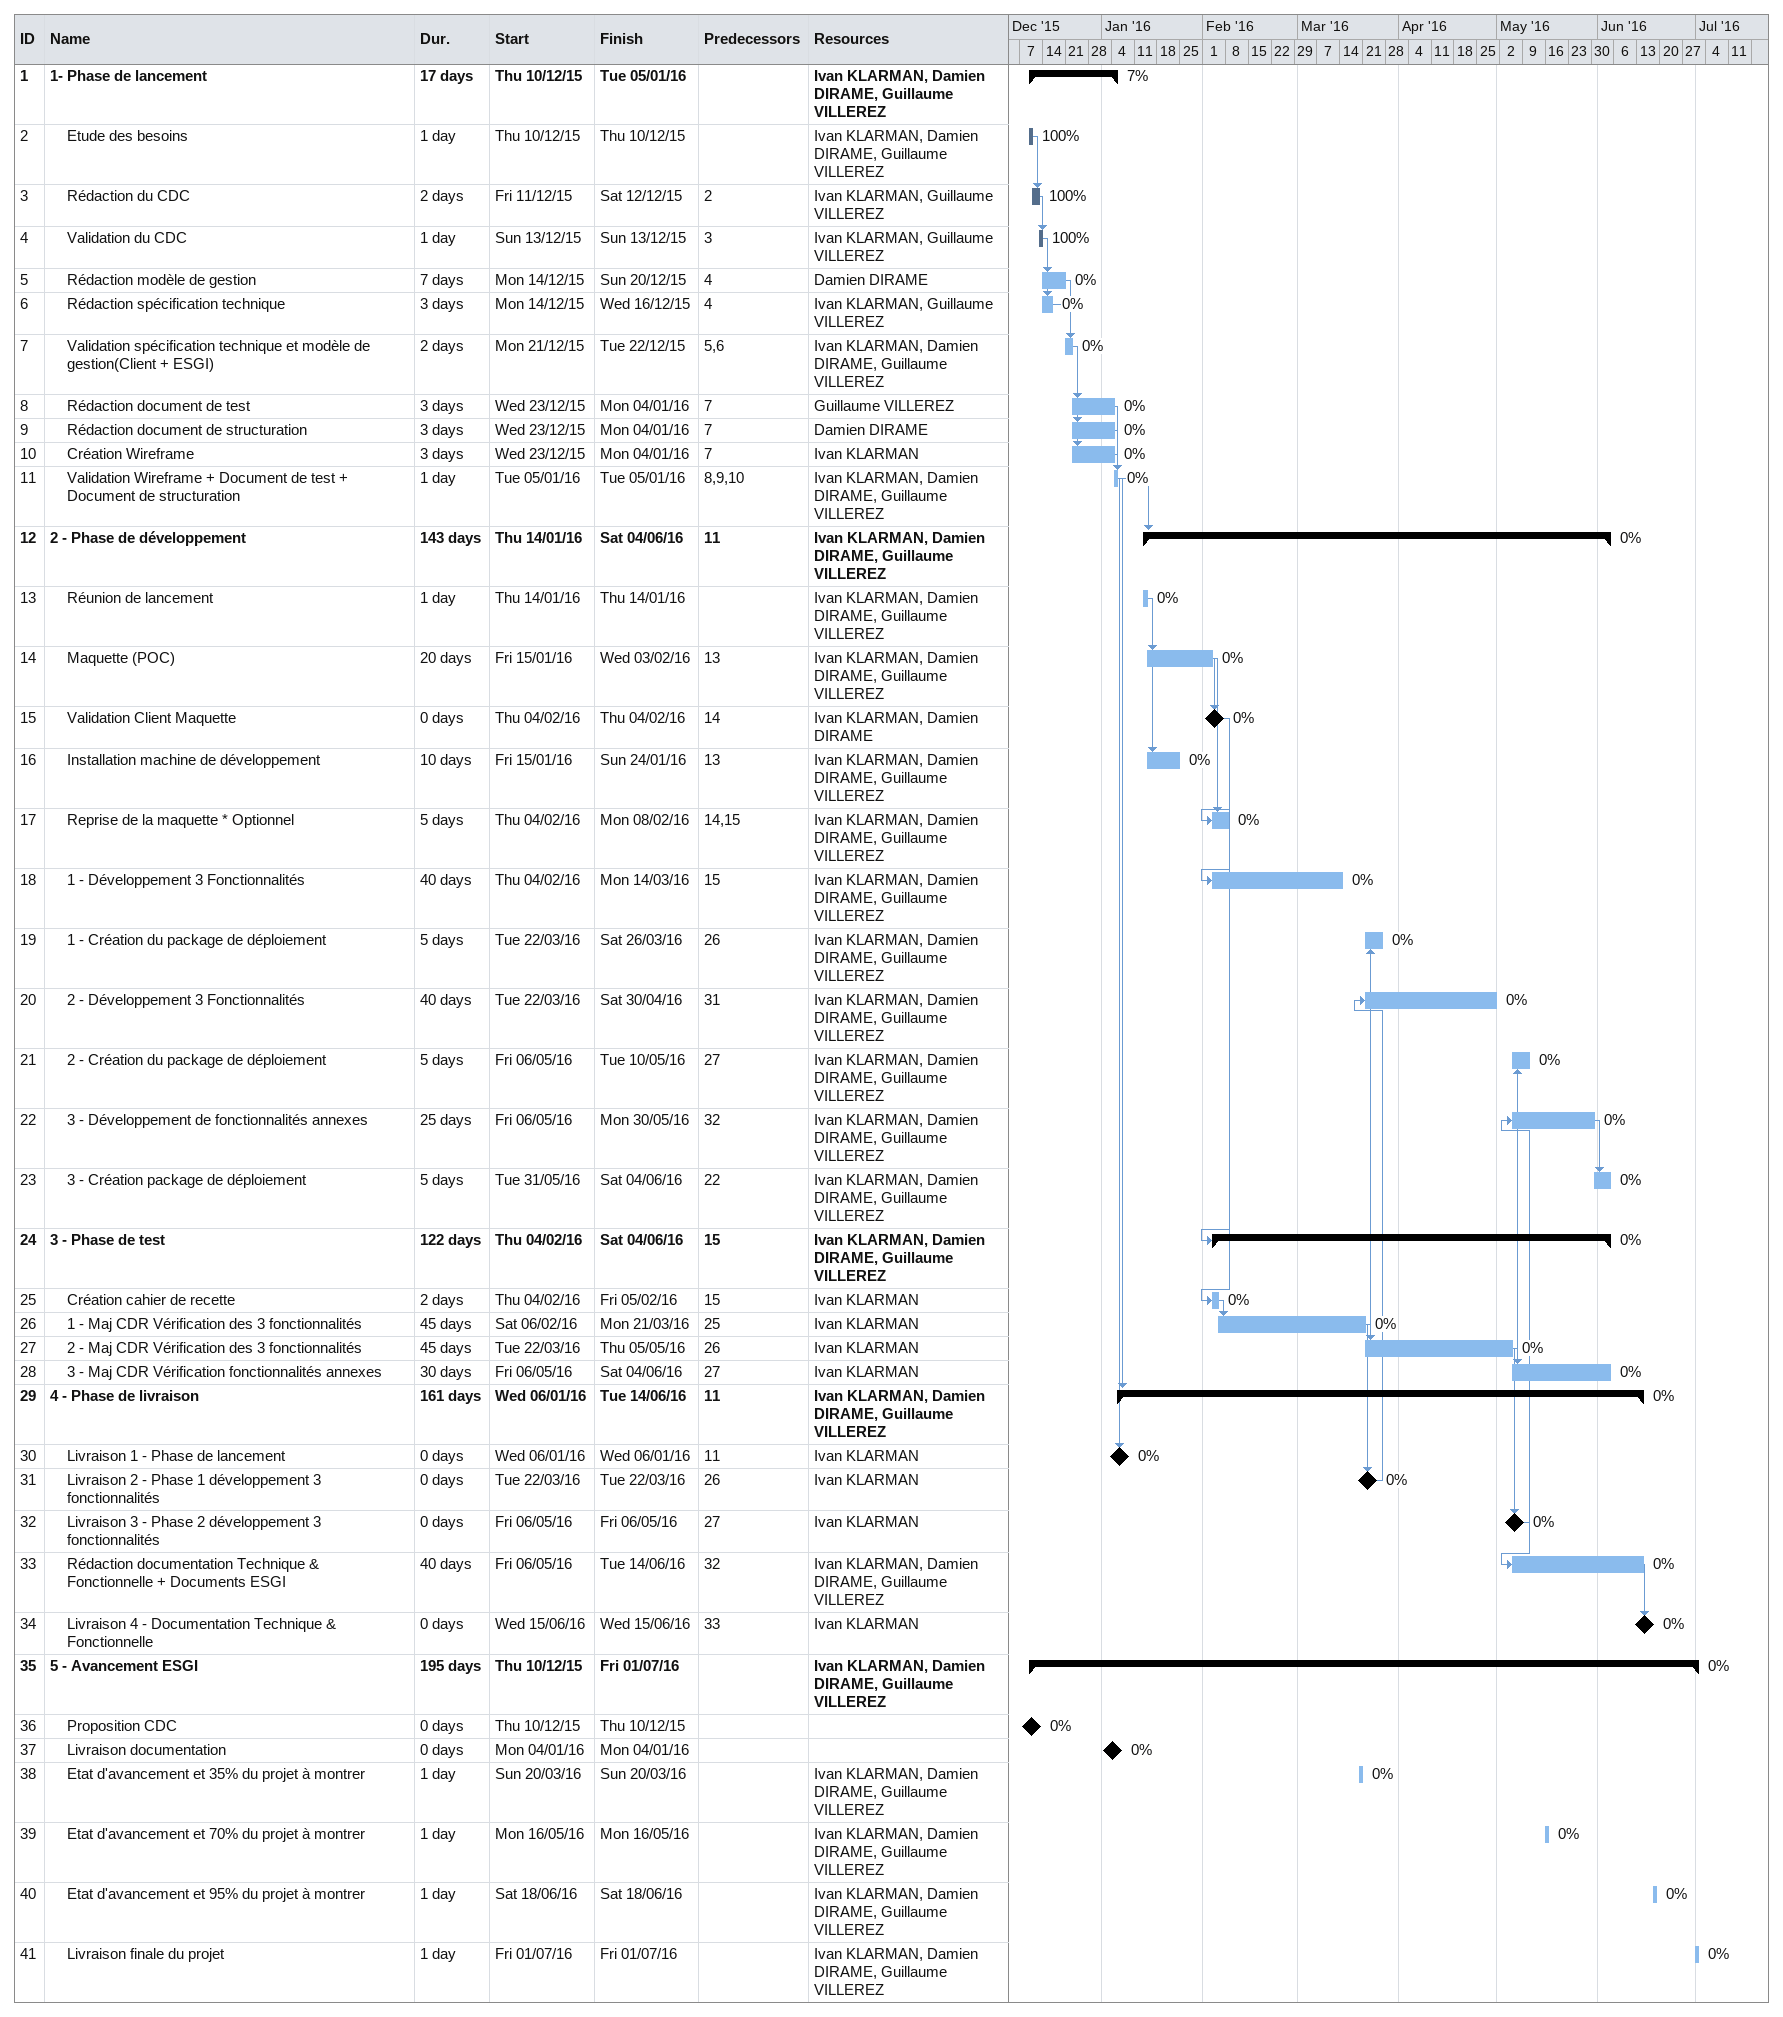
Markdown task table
| ID | Level | Task | Duration | Start | Finish | Predecessors | Resources | % complete |
|---|---|---|---|---|---|---|---|---|
| 1 | 1 | **1- Phase de lancement** | 17d | 2015-12-10 | 2016-01-05 |  | Ivan KLARMAN, Damien DIRAME, Guillaume VILLEREZ | 7 |
| 2 | 2 | Etude des besoins | 1d | 2015-12-10 | 2015-12-10 |  | Ivan KLARMAN, Damien DIRAME, Guillaume VILLEREZ | 100 |
| 3 | 2 | Rédaction du CDC | 2d | 2015-12-11 | 2015-12-12 | 2 | Ivan KLARMAN, Guillaume VILLEREZ | 100 |
| 4 | 2 | Validation du CDC | 1d | 2015-12-13 | 2015-12-13 | 3 | Ivan KLARMAN, Guillaume VILLEREZ | 100 |
| 5 | 2 | Rédaction modèle de gestion | 7d | 2015-12-14 | 2015-12-20 | 4 | Damien DIRAME | 0 |
| 6 | 2 | Rédaction spécification technique | 3d | 2015-12-14 | 2015-12-16 | 4 | Ivan KLARMAN, Guillaume VILLEREZ | 0 |
| 7 | 2 | Validation spécification technique et modèle de gestion(Client + ESGI) | 2d | 2015-12-21 | 2015-12-22 | 5, 6 | Ivan KLARMAN, Damien DIRAME, Guillaume VILLEREZ | 0 |
| 8 | 2 | Rédaction document de test | 3d | 2015-12-23 | 2016-01-04 | 7 | Guillaume VILLEREZ | 0 |
| 9 | 2 | Rédaction document de structuration | 3d | 2015-12-23 | 2016-01-04 | 7 | Damien DIRAME | 0 |
| 10 | 2 | Création Wireframe | 3d | 2015-12-23 | 2016-01-04 | 7 | Ivan KLARMAN | 0 |
| 11 | 2 | Validation Wireframe + Document de test + Document de structuration | 1d | 2016-01-05 | 2016-01-05 | 8, 9, 10 | Ivan KLARMAN, Damien DIRAME, Guillaume VILLEREZ | 0 |
| 12 | 1 | **2 - Phase de développement** | 143d | 2016-01-14 | 2016-06-04 | 11 | Ivan KLARMAN, Damien DIRAME, Guillaume VILLEREZ | 0 |
| 13 | 2 | Réunion de lancement | 1d | 2016-01-14 | 2016-01-14 |  | Ivan KLARMAN, Damien DIRAME, Guillaume VILLEREZ | 0 |
| 14 | 2 | Maquette (POC) | 20d | 2016-01-15 | 2016-02-03 | 13 | Ivan KLARMAN, Damien DIRAME, Guillaume VILLEREZ | 0 |
| 15 | 2 | Validation Client Maquette | 0d | 2016-02-04 | 2016-02-04 | 14 | Ivan KLARMAN, Damien DIRAME | 0 |
| 16 | 2 | Installation machine de développement | 10d | 2016-01-15 | 2016-01-24 | 13 | Ivan KLARMAN, Damien DIRAME, Guillaume VILLEREZ | 0 |
| 17 | 2 | Reprise de la maquette * Optionnel | 5d | 2016-02-04 | 2016-02-08 | 14, 15 | Ivan KLARMAN, Damien DIRAME, Guillaume VILLEREZ | 0 |
| 18 | 2 | 1 - Développement 3 Fonctionnalités | 40d | 2016-02-04 | 2016-03-14 | 15 | Ivan KLARMAN, Damien DIRAME, Guillaume VILLEREZ | 0 |
| 19 | 2 | 1 - Création du package de déploiement | 5d | 2016-03-22 | 2016-03-26 | 26 | Ivan KLARMAN, Damien DIRAME, Guillaume VILLEREZ | 0 |
| 20 | 2 | 2 - Développement 3 Fonctionnalités | 40d | 2016-03-22 | 2016-04-30 | 31 | Ivan KLARMAN, Damien DIRAME, Guillaume VILLEREZ | 0 |
| 21 | 2 | 2 - Création du package de déploiement | 5d | 2016-05-06 | 2016-05-10 | 27 | Ivan KLARMAN, Damien DIRAME, Guillaume VILLEREZ | 0 |
| 22 | 2 | 3 - Développement de fonctionnalités annexes | 25d | 2016-05-06 | 2016-05-30 | 32 | Ivan KLARMAN, Damien DIRAME, Guillaume VILLEREZ | 0 |
| 23 | 2 | 3 - Création package de déploiement | 5d | 2016-05-31 | 2016-06-04 | 22 | Ivan KLARMAN, Damien DIRAME, Guillaume VILLEREZ | 0 |
| 24 | 1 | **3 - Phase de test** | 122d | 2016-02-04 | 2016-06-04 | 15 | Ivan KLARMAN, Damien DIRAME, Guillaume VILLEREZ | 0 |
| 25 | 2 | Création cahier de recette | 2d | 2016-02-04 | 2016-02-05 | 15 | Ivan KLARMAN | 0 |
| 26 | 2 | 1 - Maj CDR Vérification des 3 fonctionnalités | 45d | 2016-02-06 | 2016-03-21 | 25 | Ivan KLARMAN | 0 |
| 27 | 2 | 2 - Maj CDR Vérification des 3 fonctionnalités | 45d | 2016-03-22 | 2016-05-05 | 26 | Ivan KLARMAN | 0 |
| 28 | 2 | 3 - Maj CDR Vérification fonctionnalités annexes | 30d | 2016-05-06 | 2016-06-04 | 27 | Ivan KLARMAN | 0 |
| 29 | 1 | **4 - Phase de livraison** | 161d | 2016-01-06 | 2016-06-14 | 11 | Ivan KLARMAN, Damien DIRAME, Guillaume VILLEREZ | 0 |
| 30 | 2 | Livraison 1 - Phase de lancement | 0d | 2016-01-06 | 2016-01-06 | 11 | Ivan KLARMAN | 0 |
| 31 | 2 | Livraison 2 - Phase 1 développement 3 fonctionnalités | 0d | 2016-03-22 | 2016-03-22 | 26 | Ivan KLARMAN | 0 |
| 32 | 2 | Livraison 3 - Phase 2 développement 3 fonctionnalités | 0d | 2016-05-06 | 2016-05-06 | 27 | Ivan KLARMAN | 0 |
| 33 | 2 | Rédaction documentation Technique & Fonctionnelle + Documents ESGI | 40d | 2016-05-06 | 2016-06-14 | 32 | Ivan KLARMAN, Damien DIRAME, Guillaume VILLEREZ | 0 |
| 34 | 2 | Livraison 4 - Documentation Technique & Fonctionnelle | 0d | 2016-06-15 | 2016-06-15 | 33 | Ivan KLARMAN | 0 |
| 35 | 1 | **5 - Avancement ESGI** | 195d | 2015-12-10 | 2016-07-01 |  | Ivan KLARMAN, Damien DIRAME, Guillaume VILLEREZ | 0 |
| 36 | 2 | Proposition CDC | 0d | 2015-12-10 | 2015-12-10 |  |  | 0 |
| 37 | 2 | Livraison documentation | 0d | 2016-01-04 | 2016-01-04 |  |  | 0 |
| 38 | 2 | Etat d'avancement et 35% du projet à montrer | 1d | 2016-03-20 | 2016-03-20 |  | Ivan KLARMAN, Damien DIRAME, Guillaume VILLEREZ | 0 |
| 39 | 2 | Etat d'avancement et 70% du projet à montrer | 1d | 2016-05-16 | 2016-05-16 |  | Ivan KLARMAN, Damien DIRAME, Guillaume VILLEREZ | 0 |
| 40 | 2 | Etat d'avancement et 95% du projet à montrer | 1d | 2016-06-18 | 2016-06-18 |  | Ivan KLARMAN, Damien DIRAME, Guillaume VILLEREZ | 0 |
| 41 | 2 | Livraison finale du projet | 1d | 2016-07-01 | 2016-07-01 |  | Ivan KLARMAN, Damien DIRAME, Guillaume VILLEREZ | 0 |
